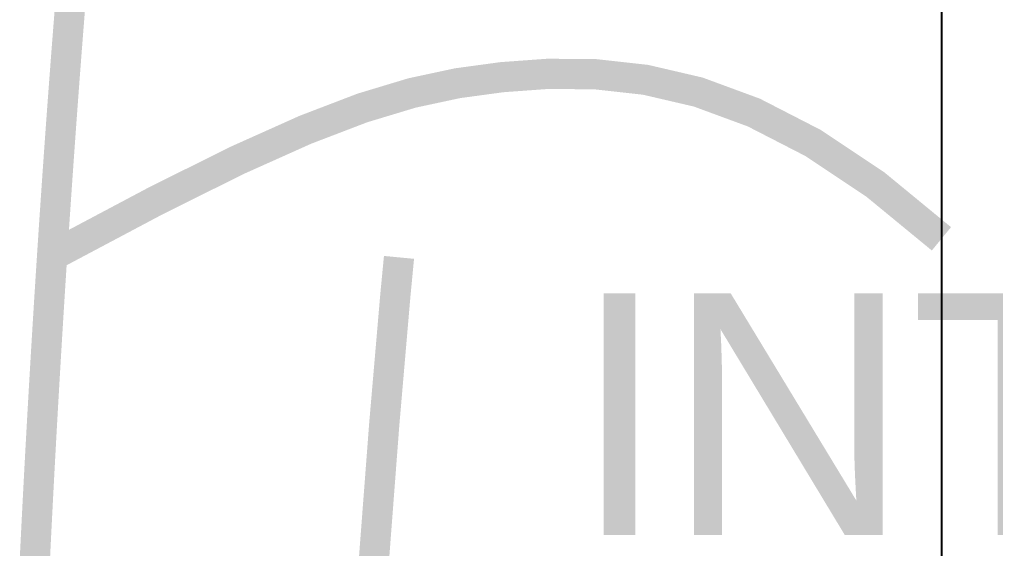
# Model space of a CAD drawing. Header units: inches. Extents: x -1574 to 492, y -294 to 234.
# Drawn here: x -737.856 to -733.819, y -154.692 to -152.504 of the extents above; entities that cross this region are included whole.
import ezdxf
from ezdxf.enums import TextEntityAlignment as Align

# ---------------------------------------------------------------- set-up
doc = ezdxf.new("R2010")
doc.units = ezdxf.units.IN
doc.header["$MEASUREMENT"] = 0
doc.layers.add('EXTERIOR ELEC EQUIP', color=190, linetype='Continuous')
doc.layers.add('EXTERIOR PLUMB EQUIP', color=250, linetype='Continuous')
doc.styles.get("Standard").update_dxf_attribs({"font": 'ARIAL.TTF'})

# ---------------------------------------------------------------- blocks, each defined once
blk = doc.blocks.new('INTELFAU')
blk.add_line((0, 4), (0, 0))

msp = doc.modelspace()

# ---------------------------------------------------------------- linework, layer by layer
at = {"layer": 'EXTERIOR ELEC EQUIP', "color": 60, "const_width": 0.125}
for points in [[(-737.7933, -154.75571), (-737.79323, -154.75423), (-737.79316, -154.75276), (-737.79309, -154.75128), (-737.79302, -154.74981), (-737.79294, -154.74834), (-737.79287, -154.74686), (-737.7928, -154.74539), (-737.79273, -154.74391), (-737.79266, -154.74244), (-737.79259, -154.74097), (-737.79251, -154.73949), (-737.79244, -154.73802), (-737.79237, -154.73654), (-737.7923, -154.73507), (-737.79223, -154.7336), (-737.79215, -154.73212), (-737.79208, -154.73065), (-737.79201, -154.72918), (-737.79194, -154.7277), (-737.79187, -154.72623), (-737.79179, -154.72476), (-737.79172, -154.72328), (-737.79165, -154.72181), (-737.79158, -154.72034), (-737.7915, -154.71886), (-737.79143, -154.71739), (-737.79136, -154.71592), (-737.79129, -154.71444), (-737.79122, -154.71297), (-737.79114, -154.7115), (-737.79107, -154.71002), (-737.791, -154.70855), (-737.79093, -154.70708), (-737.79085, -154.70561), (-737.79078, -154.70413), (-737.79071, -154.70266), (-737.79064, -154.70119), (-737.79056, -154.69972), (-737.79049, -154.69824), (-737.79042, -154.69677), (-737.79035, -154.6953), (-737.79027, -154.69383), (-737.7902, -154.69235), (-737.79013, -154.69088), (-737.79005, -154.68941), (-737.78998, -154.68794), (-737.78991, -154.68646), (-737.78984, -154.68499), (-737.78976, -154.68352), (-737.78969, -154.68205), (-737.78962, -154.68058), (-737.78955, -154.6791), (-737.78947, -154.67763), (-737.7894, -154.67616), (-737.78933, -154.67469), (-737.78925, -154.67322), (-737.78918, -154.67174), (-737.78911, -154.67027), (-737.78903, -154.6688), (-737.78896, -154.66733), (-737.78889, -154.66586), (-737.78881, -154.66439), (-737.78874, -154.66292), (-737.78867, -154.66144), (-737.7886, -154.65997), (-737.78852, -154.6585), (-737.78845, -154.65703), (-737.78838, -154.65556), (-737.7883, -154.65409), (-737.78823, -154.65262), (-737.78816, -154.65115), (-737.78808, -154.64967), (-737.78801, -154.6482), (-737.78793, -154.64673), (-737.78786, -154.64526), (-737.78779, -154.64379), (-737.78771, -154.64232), (-737.78764, -154.64085), (-737.78757, -154.63938), (-737.78749, -154.63791), (-737.78742, -154.63644), (-737.78735, -154.63497), (-737.78727, -154.6335), (-737.7872, -154.63203), (-737.78713, -154.63056), (-737.78705, -154.62908), (-737.78698, -154.62761), (-737.7869, -154.62614), (-737.78683, -154.62467), (-737.78676, -154.6232), (-737.78668, -154.62173), (-737.78661, -154.62026), (-737.78653, -154.61879), (-737.78646, -154.61732), (-737.78639, -154.61585), (-737.78631, -154.61438), (-737.78624, -154.61291), (-737.78616, -154.61144), (-737.78609, -154.60997), (-737.78602, -154.6085), (-737.78594, -154.60703), (-737.78587, -154.60557), (-737.78579, -154.6041), (-737.78572, -154.60263), (-737.78564, -154.60116), (-737.78557, -154.59969), (-737.7855, -154.59822), (-737.78542, -154.59675), (-737.78535, -154.59528), (-737.78527, -154.59381), (-737.7852, -154.59234), (-737.78512, -154.59087), (-737.78505, -154.5894), (-737.78498, -154.58793), (-737.7849, -154.58646), (-737.78483, -154.585), (-737.78475, -154.58353), (-737.78468, -154.58206), (-737.7846, -154.58059), (-737.78453, -154.57912), (-737.78445, -154.57765), (-737.78438, -154.57618), (-737.7843, -154.57471), (-737.78423, -154.57325), (-737.78415, -154.57178), (-737.78408, -154.57031), (-737.78401, -154.56884), (-737.78393, -154.56737), (-737.78386, -154.5659), (-737.78378, -154.56444), (-737.78371, -154.56297), (-737.78363, -154.5615), (-737.78356, -154.56003), (-737.78348, -154.55856), (-737.78341, -154.55709), (-737.78333, -154.55563), (-737.78326, -154.55416), (-737.78318, -154.55269), (-737.78311, -154.55122), (-737.78303, -154.54976), (-737.78296, -154.54829), (-737.78288, -154.54682), (-737.7828, -154.54535), (-737.78273, -154.54388), (-737.78265, -154.54242), (-737.78258, -154.54095), (-737.7825, -154.53948), (-737.78243, -154.53801), (-737.78235, -154.53655), (-737.78228, -154.53508), (-737.7822, -154.53361), (-737.78213, -154.53215), (-737.78205, -154.53068), (-737.78198, -154.52921), (-737.7819, -154.52774), (-737.78182, -154.52628), (-737.78175, -154.52481), (-737.78167, -154.52334), (-737.7816, -154.52188), (-737.78152, -154.52041), (-737.78145, -154.51894), (-737.78137, -154.51748), (-737.7813, -154.51601), (-737.78122, -154.51454), (-737.78114, -154.51308), (-737.78107, -154.51161), (-737.78099, -154.51014), (-737.78092, -154.50868), (-737.78084, -154.50721), (-737.78076, -154.50574), (-737.78069, -154.50428), (-737.78061, -154.50281), (-737.78054, -154.50135), (-737.78046, -154.49988), (-737.78038, -154.49841), (-737.78031, -154.49695), (-737.78023, -154.49548), (-737.78016, -154.49402), (-737.78008, -154.49255), (-737.78, -154.49108), (-737.77993, -154.48962), (-737.77985, -154.48815), (-737.77978, -154.48669), (-737.7797, -154.48522), (-737.77962, -154.48375), (-737.77955, -154.48229), (-737.77947, -154.48082), (-737.77939, -154.47936), (-737.77932, -154.47789), (-737.77924, -154.47643), (-737.77917, -154.47496), (-737.77909, -154.4735), (-737.77901, -154.47203), (-737.77894, -154.47057), (-737.77886, -154.4691), (-737.77878, -154.46764), (-737.77871, -154.46617), (-737.77863, -154.46471), (-737.77855, -154.46324), (-737.77848, -154.46178), (-737.7784, -154.46031), (-737.77832, -154.45885), (-737.77825, -154.45738), (-737.77817, -154.45592), (-737.77809, -154.45445), (-737.77802, -154.45299), (-737.77794, -154.45152), (-737.77786, -154.45006), (-737.77779, -154.44859), (-737.77771, -154.44713), (-737.77763, -154.44567), (-737.77756, -154.4442), (-737.77748, -154.44274), (-737.7774, -154.44127), (-737.77732, -154.43981), (-737.77725, -154.43834), (-737.77717, -154.43688), (-737.77709, -154.43542), (-737.77702, -154.43395), (-737.77694, -154.43249), (-737.77686, -154.43103), (-737.77678, -154.42956), (-737.77671, -154.4281), (-737.77663, -154.42663), (-737.77655, -154.42517), (-737.77648, -154.42371), (-737.7764, -154.42224), (-737.77632, -154.42078), (-737.77624, -154.41932), (-737.77617, -154.41785), (-737.77609, -154.41639), (-737.77601, -154.41493), (-737.77593, -154.41346), (-737.77586, -154.412), (-737.77578, -154.41054), (-737.7757, -154.40907), (-737.77562, -154.40761), (-737.77555, -154.40615), (-737.77547, -154.40468), (-737.77539, -154.40322), (-737.77531, -154.40176), (-737.77524, -154.4003), (-737.77516, -154.39883), (-737.77508, -154.39737), (-737.775, -154.39591), (-737.77492, -154.39444), (-737.77485, -154.39298), (-737.77477, -154.39152), (-737.77469, -154.39006), (-737.77461, -154.38859), (-737.77454, -154.38713), (-737.77446, -154.38567), (-737.77438, -154.38421), (-737.7743, -154.38275), (-737.77422, -154.38128), (-737.77415, -154.37982), (-737.77407, -154.37836), (-737.77399, -154.3769), (-737.77391, -154.37544), (-737.77383, -154.37397), (-737.77376, -154.37251), (-737.77368, -154.37105), (-737.7736, -154.36959), (-737.77352, -154.36813), (-737.77344, -154.36666), (-737.77336, -154.3652), (-737.77329, -154.36374), (-737.77321, -154.36228), (-737.77313, -154.36082), (-737.77305, -154.35936), (-737.77297, -154.3579), (-737.77289, -154.35643), (-737.77282, -154.35497), (-737.77274, -154.35351), (-737.77266, -154.35205), (-737.77258, -154.35059), (-737.7725, -154.34913), (-737.77242, -154.34767), (-737.77234, -154.34621), (-737.77227, -154.34475), (-737.77219, -154.34328), (-737.77211, -154.34182), (-737.77203, -154.34036), (-737.77195, -154.3389), (-737.77187, -154.33744), (-737.77179, -154.33598), (-737.77171, -154.33452), (-737.77164, -154.33306), (-737.77156, -154.3316), (-737.77148, -154.33014), (-737.7714, -154.32868), (-737.77132, -154.32722), (-737.77124, -154.32576), (-737.77116, -154.3243), (-737.77108, -154.32284), (-737.771, -154.32138), (-737.77093, -154.31992), (-737.77085, -154.31846), (-737.77077, -154.317), (-737.77069, -154.31554), (-737.77061, -154.31408), (-737.77053, -154.31262), (-737.77045, -154.31116), (-737.77037, -154.3097), (-737.77029, -154.30824), (-737.77021, -154.30678), (-737.77013, -154.30532), (-737.77005, -154.30386), (-737.76998, -154.3024), (-737.7699, -154.30094), (-737.76982, -154.29948), (-737.76974, -154.29802), (-737.76966, -154.29656), (-737.76958, -154.2951), (-737.7695, -154.29364), (-737.76942, -154.29219), (-737.76934, -154.29073), (-737.76926, -154.28927), (-737.76918, -154.28781), (-737.7691, -154.28635), (-737.76902, -154.28489), (-737.76894, -154.28343), (-737.76886, -154.28197), (-737.76878, -154.28051), (-737.7687, -154.27906), (-737.76862, -154.2776), (-737.76854, -154.27614), (-737.76846, -154.27468), (-737.76838, -154.27322), (-737.7683, -154.27176), (-737.76822, -154.2703), (-737.76814, -154.26885), (-737.76806, -154.26739), (-737.76798, -154.26593), (-737.7679, -154.26447), (-737.76782, -154.26301), (-737.76774, -154.26156), (-737.76766, -154.2601), (-737.76758, -154.25864), (-737.7675, -154.25718), (-737.76742, -154.25572), (-737.76734, -154.25427), (-737.76726, -154.25281), (-737.76718, -154.25135), (-737.7671, -154.24989), (-737.76702, -154.24844), (-737.76694, -154.24698), (-737.76686, -154.24552), (-737.76678, -154.24406), (-737.7667, -154.24261), (-737.76662, -154.24115), (-737.76654, -154.23969), (-737.76646, -154.23823), (-737.76638, -154.23678), (-737.7663, -154.23532), (-737.76622, -154.23386), (-737.76614, -154.23241), (-737.76606, -154.23095), (-737.76598, -154.22949), (-737.7659, -154.22803), (-737.76582, -154.22658), (-737.76574, -154.22512), (-737.76565, -154.22366), (-737.76557, -154.22221), (-737.76549, -154.22075), (-737.76541, -154.21929), (-737.76533, -154.21784), (-737.76525, -154.21638), (-737.76517, -154.21492), (-737.76509, -154.21347), (-737.76501, -154.21201), (-737.76493, -154.21056), (-737.76485, -154.2091), (-737.76477, -154.20764), (-737.76469, -154.20619), (-737.7646, -154.20473), (-737.76452, -154.20328), (-737.76444, -154.20182), (-737.76436, -154.20036), (-737.76428, -154.19891), (-737.7642, -154.19745), (-737.76412, -154.196), (-737.76404, -154.19454), (-737.76396, -154.19308), (-737.76387, -154.19163), (-737.76379, -154.19017), (-737.76371, -154.18872), (-737.76363, -154.18726), (-737.76355, -154.18581), (-737.76347, -154.18435), (-737.76339, -154.1829), (-737.76331, -154.18144), (-737.76322, -154.17999), (-737.76314, -154.17853), (-737.76306, -154.17708), (-737.76298, -154.17562), (-737.7629, -154.17417), (-737.76282, -154.17271), (-737.76274, -154.17126), (-737.76265, -154.1698), (-737.76257, -154.16835), (-737.76249, -154.16689), (-737.76241, -154.16544), (-737.76233, -154.16398), (-737.76225, -154.16253), (-737.76216, -154.16107), (-737.76208, -154.15962), (-737.762, -154.15816), (-737.76192, -154.15671), (-737.76184, -154.15526), (-737.76176, -154.1538), (-737.76167, -154.15235), (-737.76159, -154.15089), (-737.76151, -154.14944), (-737.76143, -154.14798), (-737.76135, -154.14653), (-737.76126, -154.14508), (-737.76118, -154.14362), (-737.7611, -154.14217), (-737.76102, -154.14072), (-737.76094, -154.13926), (-737.76085, -154.13781), (-737.76077, -154.13635), (-737.76069, -154.1349), (-737.76061, -154.13345), (-737.76053, -154.13199), (-737.76044, -154.13054), (-737.76036, -154.12909), (-737.76028, -154.12763), (-737.7602, -154.12618), (-737.76011, -154.12473), (-737.76003, -154.12327), (-737.75995, -154.12182), (-737.75987, -154.12037), (-737.75978, -154.11891), (-737.7597, -154.11746), (-737.75962, -154.11601), (-737.75954, -154.11456), (-737.75945, -154.1131), (-737.75937, -154.11165), (-737.75929, -154.1102), (-737.75921, -154.10875), (-737.75912, -154.10729), (-737.75904, -154.10584), (-737.75896, -154.10439), (-737.75888, -154.10293), (-737.75879, -154.10148), (-737.75871, -154.10003), (-737.75863, -154.09858), (-737.75855, -154.09713), (-737.75846, -154.09567), (-737.75838, -154.09422), (-737.7583, -154.09277), (-737.75821, -154.09132), (-737.75813, -154.08987), (-737.75805, -154.08841), (-737.75797, -154.08696), (-737.75788, -154.08551), (-737.7578, -154.08406), (-737.75772, -154.08261), (-737.75763, -154.08115), (-737.75755, -154.0797), (-737.75747, -154.07825), (-737.75738, -154.0768), (-737.7573, -154.07535), (-737.75722, -154.0739), (-737.75713, -154.07245), (-737.75705, -154.07099), (-737.75697, -154.06954), (-737.75689, -154.06809), (-737.7568, -154.06664), (-737.75672, -154.06519), (-737.75664, -154.06374), (-737.75655, -154.06229), (-737.75647, -154.06084), (-737.75639, -154.05939), (-737.7563, -154.05794), (-737.75622, -154.05648), (-737.75614, -154.05503), (-737.75605, -154.05358), (-737.75597, -154.05213), (-737.75588, -154.05068), (-737.7558, -154.04923), (-737.75572, -154.04778), (-737.75563, -154.04633), (-737.75555, -154.04488), (-737.75547, -154.04343), (-737.75538, -154.04198), (-737.7553, -154.04053), (-737.75522, -154.03908), (-737.75513, -154.03763), (-737.75505, -154.03618), (-737.75496, -154.03473), (-737.75488, -154.03328), (-737.7548, -154.03183), (-737.75471, -154.03038), (-737.75463, -154.02893), (-737.75454, -154.02748), (-737.75446, -154.02603), (-737.75438, -154.02458), (-737.75429, -154.02313), (-737.75421, -154.02168), (-737.75413, -154.02023), (-737.75404, -154.01878), (-737.75396, -154.01733), (-737.75387, -154.01588), (-737.75379, -154.01444), (-737.7537, -154.01299), (-737.75362, -154.01154), (-737.75354, -154.01009), (-737.75345, -154.00864), (-737.75337, -154.00719), (-737.75328, -154.00574), (-737.7532, -154.00429), (-737.75311, -154.00284), (-737.75303, -154.0014), (-737.75295, -153.99995), (-737.75286, -153.9985), (-737.75278, -153.99705), (-737.75269, -153.9956), (-737.75261, -153.99415), (-737.75252, -153.9927), (-737.75244, -153.99126), (-737.75235, -153.98981), (-737.75227, -153.98836), (-737.75219, -153.98691), (-737.7521, -153.98546), (-737.75202, -153.98401), (-737.75193, -153.98257), (-737.75185, -153.98112), (-737.75176, -153.97967), (-737.75168, -153.97822), (-737.75159, -153.97677), (-737.75151, -153.97533), (-737.75142, -153.97388), (-737.75134, -153.97243), (-737.75125, -153.97098), (-737.75117, -153.96954), (-737.75108, -153.96809), (-737.751, -153.96664), (-737.75091, -153.96519), (-737.75083, -153.96375), (-737.75074, -153.9623), (-737.75066, -153.96085), (-737.75057, -153.9594), (-737.75049, -153.95796), (-737.7504, -153.95651), (-737.75032, -153.95506), (-737.75023, -153.95362), (-737.75015, -153.95217), (-737.75006, -153.95072), (-737.74998, -153.94928), (-737.74989, -153.94783), (-737.74981, -153.94638), (-737.74972, -153.94494), (-737.74964, -153.94349), (-737.74955, -153.94204), (-737.74947, -153.9406), (-737.74938, -153.93915), (-737.7493, -153.9377), (-737.74921, -153.93626), (-737.74913, -153.93481), (-737.74904, -153.93336), (-737.74895, -153.93192), (-737.74887, -153.93047), (-737.74878, -153.92903), (-737.7487, -153.92758), (-737.74861, -153.92613), (-737.74853, -153.92469), (-737.74844, -153.92324), (-737.74836, -153.9218), (-737.74827, -153.92035), (-737.74818, -153.91891), (-737.7481, -153.91746), (-737.74801, -153.91601), (-737.74793, -153.91457), (-737.74784, -153.91312), (-737.74776, -153.91168), (-737.74767, -153.91023), (-737.74758, -153.90879), (-737.7475, -153.90734), (-737.74741, -153.9059), (-737.74733, -153.90445), (-737.74724, -153.90301), (-737.74715, -153.90156), (-737.74707, -153.90012), (-737.74698, -153.89867), (-737.7469, -153.89723), (-737.74681, -153.89578), (-737.74672, -153.89434), (-737.74664, -153.89289), (-737.74655, -153.89145), (-737.74647, -153.89), (-737.74638, -153.88856), (-737.74629, -153.88711), (-737.74621, -153.88567), (-737.74612, -153.88422), (-737.74603, -153.88278), (-737.74595, -153.88134), (-737.74586, -153.87989), (-737.74578, -153.87845), (-737.74569, -153.877), (-737.7456, -153.87556), (-737.74552, -153.87412), (-737.74543, -153.87267), (-737.74534, -153.87123), (-737.74526, -153.86978), (-737.74517, -153.86834), (-737.74508, -153.8669), (-737.745, -153.86545), (-737.74491, -153.86401), (-737.74482, -153.86257), (-737.74474, -153.86112), (-737.74465, -153.85968), (-737.74456, -153.85824), (-737.74448, -153.85679), (-737.74439, -153.85535), (-737.7443, -153.85391), (-737.74422, -153.85246), (-737.74413, -153.85102), (-737.74404, -153.84958), (-737.74396, -153.84813), (-737.74387, -153.84669), (-737.74378, -153.84525), (-737.7437, -153.8438), (-737.74361, -153.84236), (-737.74352, -153.84092), (-737.74343, -153.83948), (-737.74335, -153.83803), (-737.74326, -153.83659), (-737.74317, -153.83515), (-737.74309, -153.83371), (-737.743, -153.83226), (-737.74291, -153.83082), (-737.74283, -153.82938), (-737.74274, -153.82794), (-737.74265, -153.82649), (-737.74256, -153.82505), (-737.74248, -153.82361), (-737.74239, -153.82217), (-737.7423, -153.82073), (-737.74221, -153.81928), (-737.74213, -153.81784), (-737.74204, -153.8164), (-737.74195, -153.81496), (-737.74186, -153.81352), (-737.74178, -153.81208), (-737.74169, -153.81063), (-737.7416, -153.80919), (-737.74152, -153.80775), (-737.74143, -153.80631), (-737.74134, -153.80487), (-737.74125, -153.80343), (-737.74116, -153.80199), (-737.74108, -153.80054), (-737.74099, -153.7991), (-737.7409, -153.79766), (-737.74081, -153.79622), (-737.74073, -153.79478), (-737.74064, -153.79334), (-737.74055, -153.7919), (-737.74046, -153.79046), (-737.74038, -153.78902), (-737.74029, -153.78758), (-737.7402, -153.78613), (-737.74011, -153.78469), (-737.74002, -153.78325), (-737.73994, -153.78181), (-737.73985, -153.78037), (-737.73976, -153.77893), (-737.73967, -153.77749), (-737.73958, -153.77605), (-737.7395, -153.77461), (-737.73941, -153.77317), (-737.73932, -153.77173), (-737.73923, -153.77029), (-737.73914, -153.76885), (-737.73906, -153.76741), (-737.73897, -153.76597), (-737.73888, -153.76453), (-737.73879, -153.76309), (-737.7387, -153.76165), (-737.73861, -153.76021), (-737.73853, -153.75877), (-737.73844, -153.75733), (-737.73835, -153.75589), (-737.73826, -153.75445), (-737.73817, -153.75302), (-737.73808, -153.75158), (-737.738, -153.75014), (-737.73791, -153.7487), (-737.73782, -153.74726), (-737.73773, -153.74582), (-737.73764, -153.74438), (-737.73755, -153.74294), (-737.73746, -153.7415), (-737.73738, -153.74006), (-737.73729, -153.73862), (-737.7372, -153.73719), (-737.73711, -153.73575), (-737.73702, -153.73431), (-737.73693, -153.73287), (-737.73684, -153.73143), (-737.73676, -153.72999), (-737.73667, -153.72855), (-737.73658, -153.72712), (-737.73649, -153.72568), (-737.7364, -153.72424), (-737.73631, -153.7228), (-737.73622, -153.72136), (-737.73613, -153.71992), (-737.73604, -153.71849), (-737.73596, -153.71705), (-737.73587, -153.71561), (-737.73578, -153.71417), (-737.73569, -153.71274), (-737.7356, -153.7113), (-737.73551, -153.70986), (-737.73542, -153.70842), (-737.73533, -153.70698), (-737.73524, -153.70555), (-737.73515, -153.70411), (-737.73506, -153.70267), (-737.73498, -153.70123), (-737.73489, -153.6998), (-737.7348, -153.69836), (-737.73471, -153.69692), (-737.73462, -153.69549), (-737.73453, -153.69405), (-737.73444, -153.69261), (-737.73435, -153.69117), (-737.73426, -153.68974), (-737.73417, -153.6883), (-737.73408, -153.68686), (-737.73399, -153.68543), (-737.7339, -153.68399), (-737.73381, -153.68255), (-737.73372, -153.68112), (-737.73363, -153.67968), (-737.73354, -153.67824), (-737.73346, -153.67681), (-737.73337, -153.67537), (-737.73328, -153.67394), (-737.73319, -153.6725), (-737.7331, -153.67106), (-737.73301, -153.66963), (-737.73292, -153.66819), (-737.73283, -153.66675), (-737.73274, -153.66532), (-737.73265, -153.66388), (-737.73256, -153.66245), (-737.73247, -153.66101), (-737.73238, -153.65958), (-737.73229, -153.65814), (-737.7322, -153.6567), (-737.73211, -153.65527), (-737.73202, -153.65383), (-737.73193, -153.6524), (-737.73184, -153.65096), (-737.73175, -153.64953), (-737.73166, -153.64809), (-737.73157, -153.64666), (-737.73148, -153.64522), (-737.73139, -153.64379), (-737.7313, -153.64235), (-737.73121, -153.64092), (-737.73112, -153.63948), (-737.73103, -153.63805), (-737.73094, -153.63661), (-737.73085, -153.63518), (-737.73076, -153.63374), (-737.73067, -153.63231), (-737.73058, -153.63087), (-737.73048, -153.62944), (-737.73039, -153.628), (-737.7303, -153.62657), (-737.73021, -153.62513), (-737.73012, -153.6237), (-737.73003, -153.62227), (-737.72994, -153.62083), (-737.72985, -153.6194), (-737.72976, -153.61796), (-737.72967, -153.61653), (-737.72958, -153.6151), (-737.72949, -153.61366), (-737.7294, -153.61223), (-737.72931, -153.61079), (-737.72922, -153.60936), (-737.72913, -153.60793), (-737.72904, -153.60649), (-737.72894, -153.60506), (-737.72885, -153.60363), (-737.72876, -153.60219), (-737.72867, -153.60076), (-737.72858, -153.59933), (-737.72849, -153.59789), (-737.7284, -153.59646), (-737.72831, -153.59503), (-737.72822, -153.59359), (-737.72813, -153.59216), (-737.72804, -153.59073), (-737.72795, -153.58929), (-737.72785, -153.58786), (-737.72776, -153.58643), (-737.72767, -153.585), (-737.72758, -153.58356), (-737.72749, -153.58213), (-737.7274, -153.5807), (-737.72731, -153.57927), (-737.72722, -153.57783), (-737.72712, -153.5764), (-737.72703, -153.57497), (-737.72694, -153.57354), (-737.72685, -153.5721), (-737.72676, -153.57067), (-737.72667, -153.56924), (-737.72658, -153.56781), (-737.72649, -153.56637), (-737.72639, -153.56494), (-737.7263, -153.56351), (-737.72621, -153.56208), (-737.72612, -153.56065), (-737.72603, -153.55922), (-737.72594, -153.55778), (-737.72585, -153.55635), (-737.72575, -153.55492), (-737.72566, -153.55349), (-737.72557, -153.55206), (-737.72548, -153.55063), (-737.72539, -153.5492), (-737.7253, -153.54776), (-737.7252, -153.54633), (-737.72511, -153.5449), (-737.72502, -153.54347), (-737.72493, -153.54204), (-737.72484, -153.54061), (-737.72474, -153.53918), (-737.72465, -153.53775), (-737.72456, -153.53632), (-737.72447, -153.53488), (-737.72438, -153.53345), (-737.72429, -153.53202), (-737.72419, -153.53059), (-737.7241, -153.52916), (-737.72401, -153.52773), (-737.72392, -153.5263), (-737.72383, -153.52487), (-737.72373, -153.52344), (-737.72364, -153.52201), (-737.72355, -153.52058), (-737.72346, -153.51915), (-737.72336, -153.51772), (-737.72327, -153.51629), (-737.72318, -153.51486), (-737.72309, -153.51343), (-737.723, -153.512), (-737.7229, -153.51057), (-737.72281, -153.50914), (-737.72272, -153.50771), (-737.72263, -153.50628), (-737.72253, -153.50485), (-737.72244, -153.50342), (-737.72235, -153.50199), (-737.72226, -153.50056), (-737.72216, -153.49913), (-737.72207, -153.49771), (-737.72198, -153.49628), (-737.72189, -153.49485), (-737.72179, -153.49342), (-737.7217, -153.49199), (-737.72161, -153.49056), (-737.72152, -153.48913), (-737.72142, -153.4877), (-737.72133, -153.48627), (-737.72124, -153.48485), (-737.72115, -153.48342), (-737.72105, -153.48199), (-737.72096, -153.48056), (-737.72087, -153.47913), (-737.72077, -153.4777), (-737.72068, -153.47627), (-737.72059, -153.47485), (-737.7205, -153.47342), (-737.7204, -153.47199), (-737.72031, -153.47056), (-737.72022, -153.46913), (-737.72012, -153.46771), (-737.72003, -153.46628), (-737.71994, -153.46485), (-737.71984, -153.46342), (-737.71975, -153.46199), (-737.71966, -153.46057), (-737.71957, -153.45914), (-737.71947, -153.45771), (-737.71938, -153.45628), (-737.71929, -153.45486), (-737.71919, -153.45343), (-737.7191, -153.452), (-737.71901, -153.45057), (-737.71891, -153.44915), (-737.71882, -153.44772), (-737.71873, -153.44629), (-737.71863, -153.44486), (-737.71854, -153.44344), (-737.71845, -153.44201), (-737.71835, -153.44058), (-737.71826, -153.43916), (-737.71817, -153.43773), (-737.71807, -153.4363), (-737.71798, -153.43488), (-737.71789, -153.43345), (-737.71779, -153.43202), (-737.7177, -153.4306), (-737.7176, -153.42917), (-737.71751, -153.42774), (-737.71742, -153.42632), (-737.71732, -153.42489), (-737.71723, -153.42347), (-737.71714, -153.42204), (-737.71704, -153.42061), (-737.71695, -153.41919), (-737.71686, -153.41776), (-737.71676, -153.41634), (-737.71667, -153.41491), (-737.71657, -153.41348), (-737.71648, -153.41206), (-737.71639, -153.41063), (-737.71629, -153.40921), (-737.7162, -153.40778), (-737.7161, -153.40636), (-737.71601, -153.40493), (-737.71592, -153.40351), (-737.71582, -153.40208), (-737.71573, -153.40066), (-737.71563, -153.39923), (-737.71554, -153.3978), (-737.71545, -153.39638), (-737.71535, -153.39495), (-737.71526, -153.39353), (-737.71516, -153.3921), (-737.71507, -153.39068), (-737.71497, -153.38926), (-737.71488, -153.38783), (-737.71479, -153.38641), (-737.71469, -153.38498), (-737.7146, -153.38356), (-737.7145, -153.38213), (-737.71441, -153.38071), (-737.71431, -153.37928), (-737.71422, -153.37786), (-737.71413, -153.37644), (-737.71403, -153.37501), (-737.71394, -153.37359), (-737.71384, -153.37216), (-737.71375, -153.37074), (-737.71365, -153.36932), (-737.71356, -153.36789), (-737.71346, -153.36647), (-737.71337, -153.36504), (-737.71327, -153.36362), (-737.71318, -153.3622), (-737.71308, -153.36077), (-737.71299, -153.35935), (-737.7129, -153.35793), (-737.7128, -153.3565), (-737.71271, -153.35508), (-737.71261, -153.35366), (-737.71252, -153.35223), (-737.71242, -153.35081), (-737.71233, -153.34939), (-737.71223, -153.34796), (-737.71214, -153.34654), (-737.71204, -153.34512), (-737.71195, -153.34369), (-737.71185, -153.34227), (-737.71176, -153.34085), (-737.71166, -153.33943), (-737.71157, -153.338), (-737.71147, -153.33658), (-737.71138, -153.33516), (-737.71128, -153.33374), (-737.71119, -153.33231), (-737.71109, -153.33089), (-737.711, -153.32947), (-737.7109, -153.32805), (-737.7108, -153.32663), (-737.71071, -153.3252), (-737.71061, -153.32378), (-737.71052, -153.32236), (-737.71042, -153.32094), (-737.71033, -153.31952), (-737.71023, -153.31809), (-737.71014, -153.31667), (-737.71004, -153.31525), (-737.70995, -153.31383), (-737.70985, -153.31241), (-737.70976, -153.31099), (-737.70966, -153.30956), (-737.70956, -153.30814), (-737.70947, -153.30672), (-737.70937, -153.3053), (-737.70928, -153.30388), (-737.70918, -153.30246), (-737.70909, -153.30104), (-737.70899, -153.29962), (-737.70889, -153.2982), (-737.7088, -153.29677), (-737.7087, -153.29535), (-737.70861, -153.29393), (-737.70851, -153.29251), (-737.70842, -153.29109), (-737.70832, -153.28967), (-737.70822, -153.28825), (-737.70813, -153.28683), (-737.70803, -153.28541), (-737.70794, -153.28399), (-737.70784, -153.28257), (-737.70774, -153.28115), (-737.70765, -153.27973), (-737.70755, -153.27831), (-737.70746, -153.27689), (-737.70736, -153.27547), (-737.70726, -153.27405), (-737.70717, -153.27263), (-737.70707, -153.27121), (-737.70697, -153.26979), (-737.70688, -153.26837), (-737.70678, -153.26695), (-737.70669, -153.26553), (-737.70659, -153.26411), (-737.70649, -153.26269), (-737.7064, -153.26127), (-737.7063, -153.25985), (-737.7062, -153.25843), (-737.70611, -153.25702), (-737.70601, -153.2556), (-737.70592, -153.25418), (-737.70582, -153.25276), (-737.70572, -153.25134), (-737.70563, -153.24992), (-737.70553, -153.2485), (-737.70543, -153.24708), (-737.70534, -153.24566), (-737.70524, -153.24425), (-737.70514, -153.24283), (-737.70505, -153.24141), (-737.70495, -153.23999), (-737.70485, -153.23857), (-737.70476, -153.23715), (-737.70466, -153.23574), (-737.70456, -153.23432), (-737.70447, -153.2329), (-737.70437, -153.23148), (-737.70427, -153.23006), (-737.70418, -153.22865), (-737.70408, -153.22723), (-737.70398, -153.22581), (-737.70388, -153.22439), (-737.70379, -153.22297), (-737.70369, -153.22156), (-737.70359, -153.22014), (-737.7035, -153.21872), (-737.7034, -153.2173), (-737.7033, -153.21589), (-737.70321, -153.21447), (-737.70311, -153.21305), (-737.70301, -153.21164), (-737.70291, -153.21022), (-737.70282, -153.2088), (-737.70272, -153.20738), (-737.70262, -153.20597), (-737.70252, -153.20455), (-737.70243, -153.20313), (-737.70233, -153.20172), (-737.70223, -153.2003), (-737.70214, -153.19888), (-737.70204, -153.19747), (-737.70194, -153.19605), (-737.70184, -153.19463), (-737.70175, -153.19322), (-737.70165, -153.1918), (-737.70155, -153.19039), (-737.70145, -153.18897), (-737.70136, -153.18755), (-737.70126, -153.18614), (-737.70116, -153.18472), (-737.70106, -153.18331), (-737.70097, -153.18189), (-737.70087, -153.18047), (-737.70077, -153.17906), (-737.70067, -153.17764), (-737.70057, -153.17623), (-737.70048, -153.17481), (-737.70038, -153.1734), (-737.70028, -153.17198), (-737.70018, -153.17056), (-737.70009, -153.16915), (-737.69999, -153.16773), (-737.69989, -153.16632), (-737.69979, -153.1649), (-737.69969, -153.16349), (-737.6996, -153.16207), (-737.6995, -153.16066), (-737.6994, -153.15924), (-737.6993, -153.15783), (-737.6992, -153.15641), (-737.69911, -153.155), (-737.69901, -153.15358), (-737.69891, -153.15217), (-737.69881, -153.15076), (-737.69871, -153.14934), (-737.69862, -153.14793), (-737.69852, -153.14651), (-737.69842, -153.1451), (-737.69832, -153.14368), (-737.69822, -153.14227), (-737.69812, -153.14086), (-737.69803, -153.13944), (-737.69793, -153.13803), (-737.69783, -153.13661), (-737.69773, -153.1352), (-737.69763, -153.13379), (-737.69753, -153.13237), (-737.69744, -153.13096), (-737.69734, -153.12955), (-737.69724, -153.12813), (-737.69714, -153.12672), (-737.69704, -153.12531), (-737.69694, -153.12389), (-737.69684, -153.12248), (-737.69675, -153.12107), (-737.69665, -153.11965), (-737.69655, -153.11824), (-737.69645, -153.11683), (-737.69635, -153.11541), (-737.69625, -153.114), (-737.69615, -153.11259), (-737.69605, -153.11117), (-737.69596, -153.10976), (-737.69586, -153.10835), (-737.69576, -153.10694), (-737.69566, -153.10552), (-737.69556, -153.10411), (-737.69546, -153.1027), (-737.69536, -153.10129), (-737.69526, -153.09987), (-737.69516, -153.09846), (-737.69507, -153.09705), (-737.69497, -153.09564), (-737.69487, -153.09423), (-737.69477, -153.09281), (-737.69467, -153.0914), (-737.69457, -153.08999), (-737.69447, -153.08858), (-737.69437, -153.08717), (-737.69427, -153.08576), (-737.69417, -153.08434), (-737.69407, -153.08293), (-737.69397, -153.08152), (-737.69388, -153.08011), (-737.69378, -153.0787), (-737.69368, -153.07729), (-737.69358, -153.07588), (-737.69348, -153.07447), (-737.69338, -153.07305), (-737.69328, -153.07164), (-737.69318, -153.07023), (-737.69308, -153.06882), (-737.69298, -153.06741), (-737.69288, -153.066), (-737.69278, -153.06459), (-737.69268, -153.06318), (-737.69258, -153.06177), (-737.69248, -153.06036), (-737.69238, -153.05895), (-737.69228, -153.05754), (-737.69218, -153.05613), (-737.69208, -153.05472), (-737.69198, -153.05331), (-737.69188, -153.0519), (-737.69178, -153.05049), (-737.69168, -153.04908), (-737.69158, -153.04767), (-737.69149, -153.04626), (-737.69139, -153.04485), (-737.69129, -153.04344), (-737.69119, -153.04203), (-737.69109, -153.04062), (-737.69099, -153.03921), (-737.69089, -153.0378), (-737.69079, -153.03639), (-737.69069, -153.03498), (-737.69059, -153.03357), (-737.69049, -153.03216), (-737.69039, -153.03075), (-737.69028, -153.02934), (-737.69018, -153.02793), (-737.69008, -153.02652), (-737.68998, -153.02512), (-737.68988, -153.02371), (-737.68978, -153.0223), (-737.68968, -153.02089), (-737.68958, -153.01948), (-737.68948, -153.01807), (-737.68938, -153.01666), (-737.68928, -153.01526), (-737.68918, -153.01385), (-737.68908, -153.01244), (-737.68898, -153.01103), (-737.68888, -153.00962), (-737.68878, -153.00821), (-737.68868, -153.00681), (-737.68858, -153.0054), (-737.68848, -153.00399), (-737.68838, -153.00258), (-737.68828, -153.00117), (-737.68818, -152.99977), (-737.68808, -152.99836), (-737.68798, -152.99695), (-737.68787, -152.99554), (-737.68777, -152.99414), (-737.68767, -152.99273), (-737.68757, -152.99132), (-737.68747, -152.98991), (-737.68737, -152.98851), (-737.68727, -152.9871), (-737.68717, -152.98569), (-737.68707, -152.98429), (-737.68697, -152.98288), (-737.68687, -152.98147), (-737.68677, -152.98007), (-737.68666, -152.97866), (-737.68656, -152.97725), (-737.68646, -152.97585), (-737.68636, -152.97444), (-737.68626, -152.97303), (-737.68616, -152.97163), (-737.68606, -152.97022), (-737.68596, -152.96881), (-737.68586, -152.96741), (-737.68575, -152.966), (-737.68565, -152.96459), (-737.68555, -152.96319), (-737.68545, -152.96178), (-737.68535, -152.96038), (-737.68525, -152.95897), (-737.68515, -152.95756), (-737.68505, -152.95616), (-737.68494, -152.95475), (-737.68484, -152.95335), (-737.68474, -152.95194), (-737.68464, -152.95054), (-737.68454, -152.94913), (-737.68444, -152.94773), (-737.68434, -152.94632), (-737.68423, -152.94492), (-737.68413, -152.94351), (-737.68403, -152.9421), (-737.68393, -152.9407), (-737.68383, -152.93929), (-737.68373, -152.93789), (-737.68362, -152.93649), (-737.68352, -152.93508), (-737.68342, -152.93368), (-737.68332, -152.93227), (-737.68322, -152.93087), (-737.68312, -152.92946), (-737.68301, -152.92806), (-737.68291, -152.92665), (-737.68281, -152.92525), (-737.68271, -152.92384), (-737.68261, -152.92244), (-737.6825, -152.92104), (-737.6824, -152.91963), (-737.6823, -152.91823), (-737.6822, -152.91682), (-737.6821, -152.91542), (-737.68199, -152.91402), (-737.68189, -152.91261), (-737.68179, -152.91121), (-737.68169, -152.90981), (-737.68159, -152.9084), (-737.68148, -152.907), (-737.68138, -152.9056), (-737.68128, -152.90419), (-737.68118, -152.90279), (-737.68107, -152.90139), (-737.68097, -152.89998), (-737.68087, -152.89858), (-737.68077, -152.89718), (-737.68067, -152.89577), (-737.68056, -152.89437), (-737.68046, -152.89297), (-737.68036, -152.89156), (-737.68026, -152.89016), (-737.68015, -152.88876), (-737.68005, -152.88736), (-737.67995, -152.88595), (-737.67985, -152.88455), (-737.67974, -152.88315), (-737.67964, -152.88175), (-737.67954, -152.88035), (-737.67944, -152.87894), (-737.67933, -152.87754), (-737.67923, -152.87614), (-737.67913, -152.87474), (-737.67902, -152.87334), (-737.67892, -152.87193), (-737.67882, -152.87053), (-737.67872, -152.86913), (-737.67861, -152.86773), (-737.67851, -152.86633), (-737.67841, -152.86493), (-737.6783, -152.86352), (-737.6782, -152.86212), (-737.6781, -152.86072), (-737.678, -152.85932), (-737.67789, -152.85792), (-737.67779, -152.85652), (-737.67769, -152.85512), (-737.67758, -152.85372), (-737.67748, -152.85231), (-737.67738, -152.85091), (-737.67727, -152.84951), (-737.67717, -152.84811), (-737.67707, -152.84671), (-737.67696, -152.84531), (-737.67686, -152.84391), (-737.67676, -152.84251), (-737.67665, -152.84111), (-737.67655, -152.83971), (-737.67645, -152.83831), (-737.67634, -152.83691), (-737.67624, -152.83551), (-737.67614, -152.83411), (-737.67603, -152.83271), (-737.67593, -152.83131), (-737.67583, -152.82991), (-737.67572, -152.82851), (-737.67562, -152.82711), (-737.67552, -152.82571), (-737.67541, -152.82431), (-737.67531, -152.82291), (-737.67521, -152.82151), (-737.6751, -152.82011), (-737.675, -152.81871), (-737.67489, -152.81731), (-737.67479, -152.81591), (-737.67469, -152.81452), (-737.67458, -152.81312), (-737.67448, -152.81172), (-737.67438, -152.81032), (-737.67427, -152.80892), (-737.67417, -152.80752), (-737.67406, -152.80612), (-737.67396, -152.80472), (-737.67386, -152.80333), (-737.67375, -152.80193), (-737.67365, -152.80053), (-737.67354, -152.79913), (-737.67344, -152.79773), (-737.67334, -152.79633), (-737.67323, -152.79494), (-737.67313, -152.79354), (-737.67302, -152.79214), (-737.67292, -152.79074), (-737.67282, -152.78934), (-737.67271, -152.78795), (-737.67261, -152.78655), (-737.6725, -152.78515), (-737.6724, -152.78375), (-737.67229, -152.78236), (-737.67219, -152.78096), (-737.67208, -152.77956), (-737.67198, -152.77816), (-737.67188, -152.77677), (-737.67177, -152.77537), (-737.67167, -152.77397), (-737.67156, -152.77257), (-737.67146, -152.77118), (-737.67135, -152.76978), (-737.67125, -152.76838), (-737.67114, -152.76699), (-737.67104, -152.76559), (-737.67093, -152.76419), (-737.67083, -152.7628), (-737.67073, -152.7614), (-737.67062, -152.76), (-737.67052, -152.75861), (-737.67041, -152.75721), (-737.67031, -152.75581), (-737.6702, -152.75442), (-737.6701, -152.75302), (-737.66999, -152.75163), (-737.66989, -152.75023), (-737.66978, -152.74883), (-737.66968, -152.74744), (-737.66957, -152.74604), (-737.66947, -152.74465), (-737.66936, -152.74325), (-737.66926, -152.74186), (-737.66915, -152.74046), (-737.66905, -152.73906), (-737.66894, -152.73767), (-737.66884, -152.73627), (-737.66873, -152.73488), (-737.66863, -152.73348), (-737.66852, -152.73209), (-737.66842, -152.73069), (-737.66831, -152.7293), (-737.6682, -152.7279), (-737.6681, -152.72651), (-737.66799, -152.72511), (-737.66789, -152.72372), (-737.66778, -152.72233), (-737.66768, -152.72093), (-737.66757, -152.71954), (-737.66747, -152.71814), (-737.66736, -152.71675), (-737.66726, -152.71535), (-737.66715, -152.71396), (-737.66704, -152.71256), (-737.66694, -152.71117), (-737.66683, -152.70978), (-737.66673, -152.70838), (-737.66662, -152.70699), (-737.66652, -152.7056), (-737.66641, -152.7042), (-737.6663, -152.70281), (-737.6662, -152.70141), (-737.66609, -152.70002), (-737.66599, -152.69863), (-737.66588, -152.69723), (-737.66578, -152.69584), (-737.66567, -152.69445), (-737.66556, -152.69305), (-737.66546, -152.69166), (-737.66535, -152.69027), (-737.66525, -152.68888), (-737.66514, -152.68748), (-737.66503, -152.68609), (-737.66493, -152.6847), (-737.66482, -152.6833), (-737.66471, -152.68191), (-737.66461, -152.68052), (-737.6645, -152.67913), (-737.6644, -152.67773), (-737.66429, -152.67634), (-737.66418, -152.67495), (-737.66408, -152.67356), (-737.66397, -152.67217), (-737.66386, -152.67077), (-737.66376, -152.66938), (-737.66365, -152.66799), (-737.66354, -152.6666), (-737.66344, -152.66521), (-737.66333, -152.66381), (-737.66323, -152.66242), (-737.66312, -152.66103), (-737.66301, -152.65964), (-737.66291, -152.65825), (-737.6628, -152.65686), (-737.66269, -152.65547), (-737.66259, -152.65407), (-737.66248, -152.65268), (-737.66237, -152.65129), (-737.66227, -152.6499), (-737.66216, -152.64851), (-737.66205, -152.64712), (-737.66194, -152.64573), (-737.66184, -152.64434), (-737.66173, -152.64295), (-737.66162, -152.64156), (-737.66152, -152.64017), (-737.66141, -152.63878), (-737.6613, -152.63739), (-737.6612, -152.636), (-737.66109, -152.63461), (-737.66098, -152.63321), (-737.66087, -152.63182), (-737.66077, -152.63043), (-737.66066, -152.62904), (-737.66055, -152.62766), (-737.66045, -152.62627), (-737.66034, -152.62488), (-737.66023, -152.62349), (-737.66012, -152.6221), (-737.66002, -152.62071), (-737.65991, -152.61932), (-737.6598, -152.61793), (-737.65969, -152.61654), (-737.65959, -152.61515), (-737.65948, -152.61376), (-737.65937, -152.61237), (-737.65926, -152.61098), (-737.65916, -152.60959), (-737.65905, -152.6082), (-737.65894, -152.60682), (-737.65883, -152.60543), (-737.65873, -152.60404), (-737.65862, -152.60265), (-737.65851, -152.60126), (-737.6584, -152.59987), (-737.6583, -152.59848), (-737.65819, -152.5971), (-737.65808, -152.59571), (-737.65797, -152.59432), (-737.65786, -152.59293), (-737.65776, -152.59154), (-737.65765, -152.59016), (-737.65754, -152.58877), (-737.65743, -152.58738), (-737.65732, -152.58599), (-737.65722, -152.5846), (-737.65711, -152.58322), (-737.657, -152.58183), (-737.65689, -152.58044), (-737.65678, -152.57905), (-737.65668, -152.57767), (-737.65657, -152.57628), (-737.65646, -152.57489), (-737.65635, -152.57351), (-737.65624, -152.57212), (-737.65613, -152.57073), (-737.65603, -152.56935), (-737.65592, -152.56796), (-737.65581, -152.56657), (-737.6557, -152.56519), (-737.65559, -152.5638), (-737.65548, -152.56241), (-737.65537, -152.56103), (-737.65527, -152.55964), (-737.65516, -152.55825), (-737.65505, -152.55687), (-737.65494, -152.55548), (-737.65483, -152.55409), (-737.65472, -152.55271), (-737.65461, -152.55132), (-737.65451, -152.54994), (-737.6544, -152.54855), (-737.65429, -152.54717), (-737.65418, -152.54578), (-737.65407, -152.54439), (-737.65396, -152.54301), (-737.65385, -152.54162), (-737.65374, -152.54024), (-737.65363, -152.53885), (-737.65353, -152.53747), (-737.65342, -152.53608), (-737.65331, -152.5347), (-737.6532, -152.53331), (-737.65309, -152.53193), (-737.65298, -152.53054), (-737.65287, -152.52916), (-737.65276, -152.52777), (-737.65265, -152.52639), (-737.65254, -152.525), (-737.65243, -152.52362), (-737.65232, -152.52223), (-737.65222, -152.52085), (-737.65211, -152.51947), (-737.652, -152.51808), (-737.65189, -152.5167), (-737.65178, -152.51531), (-737.65167, -152.51393), (-737.65156, -152.51255), (-737.65145, -152.51116), (-737.65134, -152.50978), (-737.65123, -152.50839), (-737.65112, -152.50701), (-737.65101, -152.50563), (-737.6509, -152.50424), (-737.65079, -152.50286), (-737.65068, -152.50148), (-737.65057, -152.50009), (-737.65046, -152.49871), (-737.65035, -152.49733), (-737.65024, -152.49594), (-737.65013, -152.49456), (-737.65002, -152.49318), (-737.64991, -152.4918), (-737.6498, -152.49041), (-737.64969, -152.48903), (-737.64958, -152.48765), (-737.64947, -152.48627), (-737.64936, -152.48488), (-737.64925, -152.4835), (-737.64914, -152.48212), (-737.64903, -152.48074), (-737.64892, -152.47935), (-737.64881, -152.47797), (-737.6487, -152.47659), (-737.64859, -152.47521), (-737.64848, -152.47383), (-737.64837, -152.47244), (-737.64826, -152.47106), (-737.64815, -152.46968), (-737.64804, -152.4683), (-737.64793, -152.46692), (-737.64782, -152.46554), (-737.64771, -152.46416), (-737.6476, -152.46277), (-737.64749, -152.46139), (-737.64738, -152.46001), (-737.64727, -152.45863), (-737.64716, -152.45725), (-737.64704, -152.45587), (-737.64693, -152.45449), (-737.64682, -152.45311), (-737.64671, -152.45173), (-737.6466, -152.45035), (-737.64649, -152.44897), (-737.64638, -152.44759), (-737.64627, -152.44621), (-737.64616, -152.44482), (-737.64605, -152.44344), (-737.64594, -152.44206), (-737.64583, -152.44068)], [(-734.04296, -153.4109), (-734.31661, -153.18597), (-734.57472, -153.01399), (-734.81841, -152.88869), (-735.04882, -152.80377), (-735.2671, -152.75296), (-735.47439, -152.72995), (-735.67181, -152.72847), (-735.86052, -152.74224), (-736.04356, -152.76708), (-736.23169, -152.80733), (-736.43756, -152.86946), (-736.67385, -152.95992), (-736.95322, -153.08516), (-737.28833, -153.25166), (-737.69185, -153.46585)]]:
    msp.add_lwpolyline(points, dxfattribs=at)
at = {"layer": 'EXTERIOR ELEC EQUIP', "const_width": 0.125}
msp.add_lwpolyline([(-736.28635, -153.48767), (-736.3013, -153.64345), (-736.34724, -154.17675), (-736.38877, -154.7218), (-736.42545, -155.27684), (-736.45683, -155.84012), (-736.48248, -156.40985), (-736.50196, -156.98429), (-736.51482, -157.56166), (-736.52114, -158.14156), (-736.52305, -158.72895), (-736.5232, -159.33015), (-736.52423, -159.95148), (-736.54331, -162.66378)], dxfattribs=at)

# ---------------------------------------------------------------- block references
at = {"layer": 'EXTERIOR PLUMB EQUIP'}
msp.add_blockref('INTELFAU', (-734.04296, -156.14558), dxfattribs=at)

# ---------------------------------------------------------------- texts
msp.add_text('INTELLIFAUCET', height=1, dxfattribs=at).set_placement((-730.21322, -154.63635), align=Align.CENTER)

doc.saveas('drawing.dxf')
